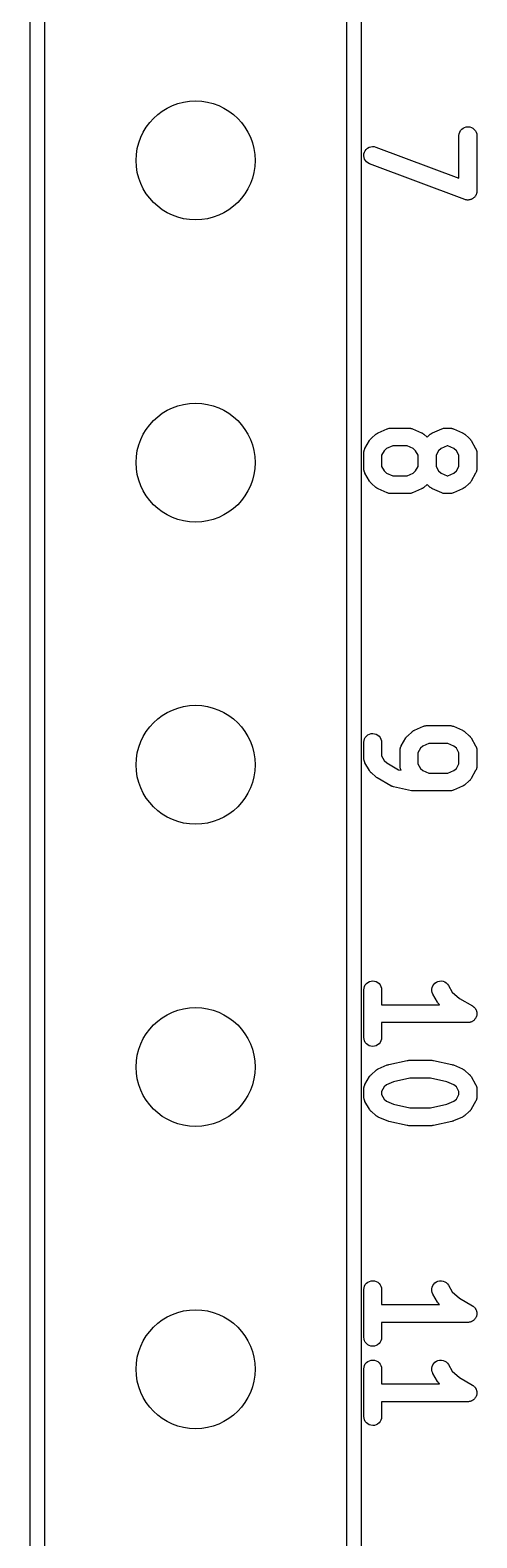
# Model space of a CAD drawing. Extents: x 137.1 to 164.6, y -146.9 to -60.6.
# Drawn here: x 137.06 to 140.81, y -100.57 to -87.9 of the extents above; entities that cross this region are included whole.
import ezdxf

# ---------------------------------------------------------------- set-up
doc = ezdxf.new("R2010")
doc.units = 0
doc.layers.add('BLACK', color=7, linetype='CONTINUOUS')

msp = doc.modelspace()

# ---------------------------------------------------------------- linework, layer by layer
at = {"layer": 'BLACK', "linetype": 'CONTINUOUS'}
for p, q in [((137.06, -113.182), (137.06, -69.9479)), ((139.84, -69.9479), (139.84, -113.182)), ((137.18, -70.005), (137.18, -113.125)), ((139.72, -113.125), (139.72, -70.005)), ((140.663, -88.7856), (140.665, -88.7711)), ((140.663, -88.7867), (140.663, -88.7856)), ((140.663, -89.1451), (140.663, -88.7867)), ((140.665, -88.7711), (140.669, -88.7571)), ((140.669, -88.7571), (140.676, -88.7443)), ((140.676, -88.7443), (140.686, -88.7331)), ((140.686, -88.7331), (140.697, -88.7239)), ((140.697, -88.7239), (140.71, -88.7171)), ((140.71, -88.7171), (140.724, -88.713)), ((140.724, -88.713), (140.739, -88.7117)), ((140.739, -88.7117), (140.753, -88.7132)), ((140.753, -88.7132), (140.767, -88.7175)), ((140.767, -88.7175), (140.78, -88.7245)), ((140.78, -88.7245), (140.791, -88.7338)), ((140.791, -88.7338), (140.801, -88.7452)), ((140.801, -88.7452), (140.807, -88.7581)), ((140.807, -88.7581), (140.812, -88.7721)), ((140.812, -88.7721), (140.813, -88.7867)), ((140.813, -88.7867), (140.813, -89.2533)), ((139.863, -88.9552), (139.864, -88.9406)), ((139.865, -88.9697), (139.863, -88.9552)), ((139.864, -88.9406), (139.868, -88.9265)), ((139.868, -88.9265), (139.875, -88.9134)), ((139.875, -88.9134), (139.884, -88.9018)), ((139.884, -88.9018), (139.895, -88.8922)), ((139.895, -88.8922), (139.907, -88.8849)), ((139.907, -88.8849), (139.921, -88.8803)), ((139.921, -88.8803), (139.936, -88.8784)), ((139.936, -88.8784), (139.95, -88.8793)), ((139.95, -88.8793), (139.964, -88.8831)), ((139.964, -88.8831), (140.663, -89.1451)), ((139.869, -88.9837), (139.865, -88.9697)), ((139.877, -88.9964), (139.869, -88.9837)), ((139.886, -89.0075), (139.877, -88.9964)), ((139.898, -89.0165), (139.886, -89.0075)), ((139.911, -89.0232), (139.898, -89.0165)), ((139.912, -89.0236), (139.911, -89.0232)), ((140.712, -89.3236), (139.912, -89.0236)), ((140.717, -89.3251), (140.712, -89.3236)), ((140.723, -89.3268), (140.717, -89.3251)), ((140.724, -89.327), (140.723, -89.3268)), ((140.726, -89.3273), (140.724, -89.327)), ((140.732, -89.3277), (140.726, -89.3273)), ((140.738, -89.3283), (140.732, -89.3277)), ((140.739, -89.3282), (140.738, -89.3283)), ((140.741, -89.3283), (140.739, -89.3282)), ((140.746, -89.3275), (140.741, -89.3283)), ((140.752, -89.327), (140.746, -89.3275)), ((140.754, -89.3266), (140.752, -89.327)), ((140.755, -89.3264), (140.754, -89.3266)), ((140.761, -89.3245), (140.755, -89.3264)), ((140.766, -89.3229), (140.761, -89.3245)), ((140.767, -89.3222), (140.766, -89.3229)), ((140.769, -89.3217), (140.767, -89.3222)), ((140.774, -89.3188), (140.769, -89.3217)), ((140.779, -89.3161), (140.774, -89.3188)), ((140.78, -89.3152), (140.779, -89.3161)), ((140.782, -89.3144), (140.78, -89.3152)), ((140.786, -89.3106), (140.782, -89.3144)), ((140.791, -89.3069), (140.786, -89.3106)), ((140.792, -89.3058), (140.791, -89.3069)), ((140.793, -89.3048), (140.792, -89.3058)), ((140.796, -89.3002), (140.793, -89.3048)), ((140.8, -89.2957), (140.796, -89.3002)), ((140.801, -89.2944), (140.8, -89.2957)), ((140.802, -89.2933), (140.801, -89.2944)), ((140.804, -89.288), (140.802, -89.2933)), ((140.807, -89.2829), (140.804, -89.288)), ((140.808, -89.2802), (140.807, -89.2815)), ((140.807, -89.2815), (140.807, -89.2829)), ((140.81, -89.2745), (140.808, -89.2802)), ((140.811, -89.2689), (140.81, -89.2745)), ((140.812, -89.2675), (140.811, -89.2689)), ((140.813, -89.2544), (140.812, -89.2602)), ((140.812, -89.2602), (140.812, -89.266)), ((140.812, -89.266), (140.812, -89.2675)), ((140.813, -89.2533), (140.813, -89.2544)), ((139.873, -91.4161), (139.911, -91.3495)), ((139.911, -91.3495), (139.912, -91.3485)), ((139.912, -91.3485), (139.914, -91.3448)), ((139.914, -91.3448), (139.917, -91.3409)), ((139.917, -91.3409), (139.919, -91.3389)), ((139.919, -91.3389), (139.92, -91.3367)), ((139.92, -91.3367), (139.924, -91.3336)), ((139.924, -91.3336), (139.927, -91.3302)), ((139.927, -91.3302), (139.965, -91.2969)), ((139.965, -91.2969), (139.966, -91.2962)), ((139.966, -91.2962), (139.969, -91.2941)), ((139.969, -91.2941), (139.971, -91.2918)), ((139.971, -91.2918), (139.975, -91.29)), ((139.975, -91.29), (139.978, -91.2879)), ((139.978, -91.2879), (139.981, -91.2864)), ((139.981, -91.2864), (139.984, -91.2846)), ((139.984, -91.2846), (140.06, -91.2513)), ((140.06, -91.2513), (140.061, -91.2509)), ((140.061, -91.2509), (140.062, -91.2508)), ((140.062, -91.2507), (140.069, -91.2486)), ((140.062, -91.2508), (140.062, -91.2507)), ((140.069, -91.2486), (140.075, -91.2465)), ((140.075, -91.2465), (140.076, -91.2465)), ((140.076, -91.2464), (140.083, -91.2457)), ((140.076, -91.2465), (140.076, -91.2464)), ((140.083, -91.2457), (140.09, -91.245)), ((140.09, -91.245), (140.09, -91.245)), ((140.09, -91.245), (140.09, -91.245)), ((140.09, -91.245), (140.243, -91.245)), ((140.243, -91.245), (140.244, -91.245)), ((140.244, -91.245), (140.244, -91.245)), ((140.244, -91.245), (140.244, -91.245)), ((140.244, -91.245), (140.252, -91.2459)), ((140.252, -91.2459), (140.258, -91.2466)), ((140.258, -91.2466), (140.259, -91.2467)), ((140.259, -91.2467), (140.259, -91.2468)), ((140.259, -91.2468), (140.266, -91.249)), ((140.266, -91.249), (140.272, -91.2511)), ((140.272, -91.2511), (140.273, -91.2512)), ((140.273, -91.2512), (140.273, -91.2513)), ((140.273, -91.2513), (140.349, -91.2846)), ((140.349, -91.2846), (140.35, -91.285)), ((140.35, -91.285), (140.353, -91.2869)), ((140.353, -91.2869), (140.357, -91.2884)), ((140.357, -91.2884), (140.36, -91.2905)), ((140.36, -91.2905), (140.363, -91.2924)), ((140.363, -91.2924), (140.365, -91.2948)), ((140.365, -91.2948), (140.368, -91.2969)), ((140.368, -91.2969), (140.395, -91.3203)), ((140.395, -91.3203), (140.422, -91.2969)), ((140.422, -91.2969), (140.423, -91.2962)), ((140.423, -91.2962), (140.426, -91.2941)), ((140.426, -91.2941), (140.429, -91.2918)), ((140.429, -91.2918), (140.432, -91.29)), ((140.432, -91.29), (140.435, -91.2879)), ((140.435, -91.2879), (140.438, -91.2864)), ((140.438, -91.2864), (140.441, -91.2846)), ((140.441, -91.2846), (140.518, -91.2513)), ((140.518, -91.2513), (140.519, -91.2509)), ((140.519, -91.2507), (140.526, -91.2486)), ((140.519, -91.2508), (140.519, -91.2507)), ((140.519, -91.2509), (140.519, -91.2508)), ((140.526, -91.2486), (140.532, -91.2465)), ((140.532, -91.2465), (140.533, -91.2465)), ((140.533, -91.2464), (140.54, -91.2457)), ((140.533, -91.2465), (140.533, -91.2464)), ((140.54, -91.2457), (140.547, -91.245)), ((140.547, -91.245), (140.547, -91.245)), ((140.547, -91.245), (140.548, -91.245)), ((140.548, -91.245), (140.586, -91.245)), ((140.586, -91.245), (140.587, -91.245)), ((140.587, -91.245), (140.587, -91.245)), ((140.587, -91.245), (140.587, -91.245)), ((140.587, -91.245), (140.594, -91.2459)), ((140.594, -91.2459), (140.601, -91.2466)), ((140.601, -91.2466), (140.602, -91.2467)), ((140.602, -91.2467), (140.602, -91.2468)), ((140.602, -91.2468), (140.609, -91.249)), ((140.609, -91.249), (140.615, -91.2511)), ((140.615, -91.2511), (140.616, -91.2512)), ((140.616, -91.2512), (140.616, -91.2513)), ((140.616, -91.2513), (140.692, -91.2846)), ((140.692, -91.2846), (140.693, -91.285)), ((140.693, -91.285), (140.696, -91.2869)), ((140.696, -91.2869), (140.699, -91.2884)), ((140.699, -91.2884), (140.702, -91.2905)), ((140.702, -91.2905), (140.706, -91.2924)), ((140.706, -91.2924), (140.708, -91.2948)), ((140.708, -91.2948), (140.711, -91.2969)), ((140.711, -91.2969), (140.749, -91.3302)), ((140.749, -91.3302), (140.75, -91.3309)), ((140.75, -91.3309), (140.753, -91.3343)), ((140.753, -91.3343), (140.757, -91.3375)), ((140.757, -91.3375), (140.758, -91.3397)), ((140.758, -91.3397), (140.76, -91.3417)), ((140.76, -91.3417), (140.762, -91.3457)), ((140.762, -91.3457), (140.765, -91.3495)), ((140.765, -91.3495), (140.803, -91.4161)), ((139.863, -91.4523), (139.864, -91.448)), ((139.863, -91.4533), (139.863, -91.4523)), ((139.863, -91.5867), (139.863, -91.4533)), ((139.864, -91.4408), (139.865, -91.4377)), ((139.864, -91.4437), (139.864, -91.4408)), ((139.864, -91.448), (139.864, -91.4437)), ((139.865, -91.4377), (139.866, -91.4337)), ((139.866, -91.4337), (139.867, -91.4295)), ((139.867, -91.4295), (139.868, -91.4267)), ((139.868, -91.4267), (139.869, -91.4238)), ((139.869, -91.4238), (139.871, -91.42)), ((139.871, -91.42), (139.873, -91.4161)), ((140.035, -91.4348), (140.013, -91.4732)), ((140.013, -91.4732), (140.013, -91.5667)), ((140.055, -91.4174), (140.035, -91.4348)), ((140.106, -91.395), (140.055, -91.4174)), ((140.227, -91.395), (140.106, -91.395)), ((140.278, -91.4174), (140.227, -91.395)), ((140.298, -91.4348), (140.278, -91.4174)), ((140.32, -91.4733), (140.298, -91.4348)), ((140.32, -91.5667), (140.32, -91.4733)), ((140.492, -91.4348), (140.47, -91.4732)), ((140.47, -91.4732), (140.47, -91.5667)), ((140.512, -91.4174), (140.492, -91.4348)), ((140.563, -91.395), (140.512, -91.4174)), ((140.57, -91.395), (140.563, -91.395)), ((140.621, -91.4174), (140.57, -91.395)), ((140.641, -91.4348), (140.621, -91.4174)), ((140.663, -91.4732), (140.641, -91.4348)), ((140.663, -91.5667), (140.663, -91.4732)), ((140.803, -91.4161), (140.804, -91.417)), ((140.804, -91.417), (140.805, -91.421)), ((140.805, -91.421), (140.807, -91.4248)), ((140.807, -91.4248), (140.808, -91.4277)), ((140.808, -91.4277), (140.81, -91.4305)), ((140.81, -91.4305), (140.81, -91.4347)), ((140.81, -91.4347), (140.812, -91.4388)), ((140.812, -91.4388), (140.812, -91.4418)), ((140.812, -91.4418), (140.813, -91.4448)), ((140.813, -91.4448), (140.813, -91.4491)), ((140.813, -91.4491), (140.813, -91.4533)), ((140.813, -91.4533), (140.813, -91.5867)), ((139.864, -91.5909), (139.863, -91.5867)), ((139.864, -91.5952), (139.864, -91.5909)), ((139.864, -91.5982), (139.864, -91.5952)), ((139.865, -91.6012), (139.864, -91.5982)), ((139.866, -91.6053), (139.865, -91.6012)), ((139.867, -91.6095), (139.866, -91.6053)), ((139.868, -91.6123), (139.867, -91.6095)), ((139.869, -91.6152), (139.868, -91.6123)), ((139.871, -91.619), (139.869, -91.6152)), ((139.872, -91.623), (139.871, -91.619)), ((140.013, -91.5667), (140.035, -91.6052)), ((140.035, -91.6052), (140.055, -91.6226)), ((140.278, -91.6226), (140.298, -91.6052)), ((140.298, -91.6052), (140.32, -91.5667)), ((140.47, -91.5667), (140.492, -91.6052)), ((140.492, -91.6052), (140.512, -91.6226)), ((140.621, -91.6226), (140.641, -91.6052)), ((140.641, -91.6052), (140.663, -91.5667)), ((140.805, -91.62), (140.803, -91.6239)), ((140.807, -91.6162), (140.805, -91.62)), ((140.808, -91.6133), (140.807, -91.6162)), ((140.809, -91.6105), (140.808, -91.6133)), ((140.81, -91.6063), (140.809, -91.6105)), ((140.811, -91.6023), (140.81, -91.6063)), ((140.812, -91.5992), (140.811, -91.6023)), ((140.813, -91.592), (140.812, -91.5963)), ((140.812, -91.5963), (140.812, -91.5992)), ((140.813, -91.5867), (140.813, -91.5877)), ((140.813, -91.5877), (140.813, -91.592)), ((139.873, -91.6239), (139.872, -91.623)), ((139.911, -91.6905), (139.873, -91.6239)), ((139.914, -91.6943), (139.911, -91.6905)), ((139.916, -91.6983), (139.914, -91.6943)), ((139.918, -91.7003), (139.916, -91.6983)), ((139.92, -91.7025), (139.918, -91.7003)), ((139.923, -91.7057), (139.92, -91.7025)), ((139.926, -91.7091), (139.923, -91.7057)), ((139.927, -91.7098), (139.926, -91.7091)), ((139.965, -91.7431), (139.927, -91.7098)), ((139.968, -91.7452), (139.965, -91.7431)), ((139.971, -91.7476), (139.968, -91.7452)), ((139.974, -91.7495), (139.971, -91.7476)), ((140.055, -91.6226), (140.106, -91.645)), ((140.106, -91.645), (140.227, -91.645)), ((140.227, -91.645), (140.278, -91.6226)), ((140.362, -91.7482), (140.359, -91.75)), ((140.365, -91.7459), (140.362, -91.7482)), ((140.368, -91.7438), (140.365, -91.7459)), ((140.395, -91.7197), (140.368, -91.7431)), ((140.368, -91.7431), (140.368, -91.7438)), ((140.422, -91.7431), (140.395, -91.7197)), ((140.425, -91.7452), (140.422, -91.7431)), ((140.428, -91.7476), (140.425, -91.7452)), ((140.431, -91.7495), (140.428, -91.7476)), ((140.512, -91.6226), (140.563, -91.645)), ((140.563, -91.645), (140.57, -91.645)), ((140.57, -91.645), (140.621, -91.6226)), ((140.705, -91.7482), (140.702, -91.75)), ((140.708, -91.7459), (140.705, -91.7482)), ((140.71, -91.7438), (140.708, -91.7459)), ((140.711, -91.7431), (140.71, -91.7438)), ((140.749, -91.7098), (140.711, -91.7431)), ((140.753, -91.7064), (140.749, -91.7098)), ((140.756, -91.7033), (140.753, -91.7064)), ((140.758, -91.7011), (140.756, -91.7033)), ((140.759, -91.6991), (140.758, -91.7011)), ((140.762, -91.6952), (140.759, -91.6991)), ((140.765, -91.6914), (140.762, -91.6952)), ((140.803, -91.6239), (140.765, -91.6905)), ((140.765, -91.6905), (140.765, -91.6914)), ((139.977, -91.7516), (139.974, -91.7495)), ((139.98, -91.7531), (139.977, -91.7516)), ((139.983, -91.755), (139.98, -91.7531)), ((139.984, -91.7554), (139.983, -91.755)), ((140.06, -91.7887), (139.984, -91.7554)), ((140.061, -91.7888), (140.06, -91.7887)), ((140.061, -91.7889), (140.061, -91.7888)), ((140.068, -91.791), (140.061, -91.7889)), ((140.074, -91.7932), (140.068, -91.791)), ((140.075, -91.7933), (140.074, -91.7932)), ((140.075, -91.7934), (140.075, -91.7933)), ((140.082, -91.7941), (140.075, -91.7934)), ((140.089, -91.795), (140.082, -91.7941)), ((140.09, -91.795), (140.089, -91.795)), ((140.089, -91.795), (140.089, -91.795)), ((140.089, -91.795), (140.089, -91.795)), ((140.243, -91.795), (140.09, -91.795)), ((140.25, -91.7943), (140.243, -91.795)), ((140.243, -91.795), (140.243, -91.795)), ((140.243, -91.795), (140.243, -91.795)), ((140.257, -91.7936), (140.25, -91.7943)), ((140.258, -91.7935), (140.257, -91.7936)), ((140.265, -91.7914), (140.258, -91.7935)), ((140.258, -91.7935), (140.258, -91.7935)), ((140.271, -91.7893), (140.265, -91.7914)), ((140.272, -91.7892), (140.271, -91.7893)), ((140.273, -91.7887), (140.272, -91.7891)), ((140.272, -91.7891), (140.272, -91.7892)), ((140.349, -91.7554), (140.273, -91.7887)), ((140.352, -91.7536), (140.349, -91.7554)), ((140.356, -91.7521), (140.352, -91.7536)), ((140.359, -91.75), (140.356, -91.7521)), ((140.434, -91.7516), (140.431, -91.7495)), ((140.437, -91.7531), (140.434, -91.7516)), ((140.44, -91.755), (140.437, -91.7531)), ((140.441, -91.7554), (140.44, -91.755)), ((140.518, -91.7887), (140.441, -91.7554)), ((140.518, -91.7888), (140.518, -91.7887)), ((140.518, -91.7889), (140.518, -91.7888)), ((140.525, -91.791), (140.518, -91.7889)), ((140.531, -91.7932), (140.525, -91.791)), ((140.532, -91.7933), (140.531, -91.7932)), ((140.532, -91.7934), (140.532, -91.7933)), ((140.539, -91.7941), (140.532, -91.7934)), ((140.546, -91.795), (140.539, -91.7941)), ((140.547, -91.795), (140.546, -91.795)), ((140.546, -91.795), (140.546, -91.795)), ((140.548, -91.795), (140.547, -91.795)), ((140.586, -91.795), (140.548, -91.795)), ((140.593, -91.7943), (140.586, -91.795)), ((140.586, -91.795), (140.586, -91.795)), ((140.586, -91.795), (140.586, -91.795)), ((140.6, -91.7936), (140.593, -91.7943)), ((140.601, -91.7935), (140.6, -91.7936)), ((140.608, -91.7914), (140.601, -91.7935)), ((140.601, -91.7935), (140.601, -91.7935)), ((140.614, -91.7893), (140.608, -91.7914)), ((140.615, -91.7892), (140.614, -91.7893)), ((140.616, -91.7887), (140.615, -91.7891)), ((140.615, -91.7891), (140.615, -91.7892)), ((140.692, -91.7554), (140.616, -91.7887)), ((140.695, -91.7536), (140.692, -91.7554)), ((140.698, -91.7521), (140.695, -91.7536)), ((140.702, -91.75), (140.698, -91.7521)), ((140.289, -93.7846), (140.365, -93.7513)), ((140.365, -93.7513), (140.366, -93.7509)), ((140.366, -93.7508), (140.367, -93.7507)), ((140.366, -93.7509), (140.366, -93.7508)), ((140.367, -93.7507), (140.373, -93.7486)), ((140.373, -93.7486), (140.38, -93.7465)), ((140.38, -93.7465), (140.381, -93.7464)), ((140.38, -93.7465), (140.38, -93.7465)), ((140.381, -93.7464), (140.388, -93.7457)), ((140.388, -93.7457), (140.395, -93.745)), ((140.395, -93.745), (140.395, -93.745)), ((140.395, -93.745), (140.395, -93.745)), ((140.395, -93.745), (140.586, -93.745)), ((140.586, -93.745), (140.587, -93.745)), ((140.587, -93.745), (140.587, -93.745)), ((140.587, -93.745), (140.587, -93.745)), ((140.587, -93.745), (140.594, -93.7459)), ((140.594, -93.7459), (140.601, -93.7466)), ((140.601, -93.7466), (140.602, -93.7467)), ((140.602, -93.7467), (140.602, -93.7468)), ((140.602, -93.7468), (140.609, -93.749)), ((140.609, -93.749), (140.615, -93.7511)), ((140.615, -93.7511), (140.616, -93.7512)), ((140.616, -93.7512), (140.616, -93.7513)), ((140.616, -93.7513), (140.692, -93.7846)), ((139.863, -93.8856), (139.865, -93.8711)), ((139.863, -93.8867), (139.863, -93.8856)), ((139.863, -94.02), (139.863, -93.8867)), ((139.865, -93.8711), (139.869, -93.8571)), ((139.869, -93.8571), (139.876, -93.8443)), ((139.876, -93.8443), (139.886, -93.8331)), ((139.886, -93.8331), (139.897, -93.8239)), ((139.897, -93.8239), (139.91, -93.8171)), ((139.91, -93.8171), (139.924, -93.813)), ((139.924, -93.813), (139.939, -93.8117)), ((139.939, -93.8117), (139.953, -93.8132)), ((139.953, -93.8132), (139.967, -93.8175)), ((139.967, -93.8175), (139.98, -93.8245)), ((139.98, -93.8245), (139.991, -93.8338)), ((139.991, -93.8338), (140.001, -93.8452)), ((140.001, -93.8452), (140.007, -93.8581)), ((140.007, -93.8581), (140.012, -93.8721)), ((140.012, -93.8721), (140.013, -93.8867)), ((140.013, -93.8867), (140.013, -94.0001)), ((140.178, -93.9161), (140.216, -93.8495)), ((140.216, -93.8485), (140.219, -93.8448)), ((140.216, -93.8495), (140.216, -93.8485)), ((140.219, -93.8448), (140.222, -93.8409)), ((140.222, -93.8409), (140.223, -93.8389)), ((140.223, -93.8389), (140.225, -93.8367)), ((140.225, -93.8367), (140.228, -93.8336)), ((140.228, -93.8336), (140.232, -93.8302)), ((140.232, -93.8302), (140.27, -93.7969)), ((140.27, -93.7962), (140.273, -93.7941)), ((140.27, -93.7969), (140.27, -93.7962)), ((140.273, -93.7941), (140.276, -93.7918)), ((140.276, -93.7918), (140.279, -93.79)), ((140.279, -93.79), (140.282, -93.7879)), ((140.282, -93.7879), (140.286, -93.7864)), ((140.286, -93.7864), (140.289, -93.7846)), ((140.411, -93.895), (140.36, -93.9174)), ((140.57, -93.895), (140.411, -93.895)), ((140.621, -93.9174), (140.57, -93.895)), ((140.692, -93.7846), (140.693, -93.785)), ((140.693, -93.785), (140.696, -93.7869)), ((140.696, -93.7869), (140.699, -93.7884)), ((140.699, -93.7884), (140.702, -93.7905)), ((140.702, -93.7905), (140.706, -93.7924)), ((140.706, -93.7924), (140.708, -93.7948)), ((140.708, -93.7948), (140.711, -93.7969)), ((140.711, -93.7969), (140.749, -93.8302)), ((140.749, -93.8302), (140.75, -93.8309)), ((140.75, -93.8309), (140.753, -93.8343)), ((140.753, -93.8343), (140.757, -93.8375)), ((140.757, -93.8375), (140.758, -93.8397)), ((140.758, -93.8397), (140.76, -93.8417)), ((140.76, -93.8417), (140.762, -93.8457)), ((140.762, -93.8457), (140.765, -93.8495)), ((140.765, -93.8495), (140.803, -93.9161)), ((139.864, -94.0243), (139.863, -94.02)), ((139.864, -94.0285), (139.864, -94.0243)), ((139.864, -94.0315), (139.864, -94.0285)), ((140.013, -94.0001), (140.035, -94.0385)), ((140.168, -93.9437), (140.169, -93.9408)), ((140.168, -93.948), (140.168, -93.9437)), ((140.168, -93.9523), (140.168, -93.948)), ((140.168, -93.9533), (140.168, -93.9523)), ((140.168, -94.0867), (140.168, -93.9533)), ((140.169, -93.9377), (140.171, -93.9337)), ((140.169, -93.9408), (140.169, -93.9377)), ((140.171, -93.9337), (140.172, -93.9295)), ((140.172, -93.9295), (140.173, -93.9267)), ((140.173, -93.9267), (140.174, -93.9238)), ((140.174, -93.9238), (140.176, -93.92)), ((140.176, -93.92), (140.178, -93.9161)), ((140.34, -93.9348), (140.318, -93.9732)), ((140.318, -93.9732), (140.318, -94.0667)), ((140.36, -93.9174), (140.34, -93.9348)), ((140.641, -93.9348), (140.621, -93.9174)), ((140.663, -93.9732), (140.641, -93.9348)), ((140.663, -94.0667), (140.663, -93.9732)), ((140.803, -93.9161), (140.804, -93.917)), ((140.804, -93.917), (140.805, -93.921)), ((140.805, -93.921), (140.807, -93.9248)), ((140.807, -93.9248), (140.808, -93.9277)), ((140.808, -93.9277), (140.81, -93.9305)), ((140.81, -93.9305), (140.81, -93.9347)), ((140.81, -93.9347), (140.812, -93.9388)), ((140.812, -93.9388), (140.812, -93.9418)), ((140.812, -93.9418), (140.813, -93.9448)), ((140.813, -93.9448), (140.813, -93.9491)), ((140.813, -93.9491), (140.813, -93.9533)), ((140.813, -93.9533), (140.813, -94.0867)), ((139.865, -94.0346), (139.864, -94.0315)), ((139.866, -94.0387), (139.865, -94.0346)), ((139.867, -94.0429), (139.866, -94.0387)), ((139.868, -94.0457), (139.867, -94.0429)), ((139.869, -94.0486), (139.868, -94.0457)), ((139.871, -94.0524), (139.869, -94.0486)), ((139.872, -94.0563), (139.871, -94.0524)), ((139.873, -94.0572), (139.872, -94.0563)), ((139.911, -94.1239), (139.873, -94.0572)), ((139.914, -94.1277), (139.911, -94.1239)), ((139.916, -94.1316), (139.914, -94.1277)), ((139.918, -94.1336), (139.916, -94.1316)), ((139.92, -94.1358), (139.918, -94.1336)), ((139.923, -94.139), (139.92, -94.1358)), ((139.926, -94.1424), (139.923, -94.139)), ((139.927, -94.1431), (139.926, -94.1424)), ((139.965, -94.1764), (139.927, -94.1431)), ((140.035, -94.0385), (140.058, -94.0588)), ((140.058, -94.0588), (140.156, -94.1159)), ((140.156, -94.1159), (140.176, -94.1203)), ((140.168, -94.0909), (140.168, -94.0867)), ((140.168, -94.0952), (140.168, -94.0909)), ((140.169, -94.0982), (140.168, -94.0952)), ((140.169, -94.1012), (140.169, -94.0982)), ((140.171, -94.1053), (140.169, -94.1012)), ((140.171, -94.1095), (140.171, -94.1053)), ((140.173, -94.1123), (140.171, -94.1095)), ((140.174, -94.1152), (140.173, -94.1123)), ((140.176, -94.119), (140.174, -94.1152)), ((140.176, -94.1203), (140.176, -94.119)), ((140.318, -94.0667), (140.34, -94.1052)), ((140.34, -94.1052), (140.36, -94.1226)), ((140.36, -94.1226), (140.411, -94.145)), ((140.411, -94.145), (140.57, -94.145)), ((140.57, -94.145), (140.621, -94.1226)), ((140.621, -94.1226), (140.641, -94.1052)), ((140.641, -94.1052), (140.663, -94.0667)), ((140.803, -94.1239), (140.765, -94.1905)), ((140.805, -94.12), (140.803, -94.1239)), ((140.807, -94.1162), (140.805, -94.12)), ((140.808, -94.1133), (140.807, -94.1162)), ((140.809, -94.1105), (140.808, -94.1133)), ((140.81, -94.1063), (140.809, -94.1105)), ((140.811, -94.1023), (140.81, -94.1063)), ((140.812, -94.0992), (140.811, -94.1023)), ((140.813, -94.092), (140.812, -94.0963)), ((140.812, -94.0963), (140.812, -94.0992)), ((140.813, -94.0867), (140.813, -94.0877)), ((140.813, -94.0877), (140.813, -94.092)), ((139.97, -94.1803), (139.965, -94.1764)), ((139.976, -94.1842), (139.97, -94.1803)), ((139.976, -94.1848), (139.976, -94.1842)), ((140.091, -94.2514), (139.976, -94.1848)), ((140.094, -94.2531), (140.091, -94.2514)), ((140.098, -94.255), (140.094, -94.2531)), ((140.101, -94.2561), (140.098, -94.255)), ((140.104, -94.2576), (140.101, -94.2561)), ((140.108, -94.2585), (140.104, -94.2576)), ((140.112, -94.2597), (140.108, -94.2585)), ((140.113, -94.2599), (140.112, -94.2597)), ((140.265, -94.2933), (140.113, -94.2599)), ((140.692, -94.2554), (140.616, -94.2887)), ((140.695, -94.2536), (140.692, -94.2554)), ((140.698, -94.2521), (140.695, -94.2536)), ((140.702, -94.25), (140.698, -94.2521)), ((140.705, -94.2482), (140.702, -94.25)), ((140.708, -94.2459), (140.705, -94.2482)), ((140.71, -94.2438), (140.708, -94.2459)), ((140.711, -94.2431), (140.71, -94.2438)), ((140.749, -94.2098), (140.711, -94.2431)), ((140.753, -94.2064), (140.749, -94.2098)), ((140.756, -94.2033), (140.753, -94.2064)), ((140.758, -94.2011), (140.756, -94.2033)), ((140.759, -94.1991), (140.758, -94.2011)), ((140.762, -94.1952), (140.759, -94.1991)), ((140.765, -94.1914), (140.762, -94.1952)), ((140.765, -94.1905), (140.765, -94.1914)), ((140.265, -94.2934), (140.265, -94.2933)), ((140.265, -94.2933), (140.265, -94.2933)), ((140.272, -94.2942), (140.265, -94.2934)), ((140.279, -94.295), (140.272, -94.2942)), ((140.28, -94.295), (140.279, -94.295)), ((140.281, -94.295), (140.28, -94.295)), ((140.28, -94.295), (140.28, -94.295)), ((140.586, -94.295), (140.281, -94.295)), ((140.593, -94.2943), (140.586, -94.295)), ((140.586, -94.295), (140.586, -94.295)), ((140.586, -94.295), (140.586, -94.295)), ((140.6, -94.2936), (140.593, -94.2943)), ((140.601, -94.2935), (140.6, -94.2936)), ((140.608, -94.2914), (140.601, -94.2935)), ((140.601, -94.2935), (140.601, -94.2935)), ((140.614, -94.2893), (140.608, -94.2914)), ((140.615, -94.2892), (140.614, -94.2893)), ((140.616, -94.2887), (140.615, -94.2891)), ((140.615, -94.2891), (140.615, -94.2892)), ((139.869, -95.9371), (139.876, -95.9243)), ((139.876, -95.9243), (139.886, -95.9131)), ((139.886, -95.9131), (139.897, -95.9039)), ((139.897, -95.9039), (139.91, -95.8971)), ((139.91, -95.8971), (139.924, -95.893)), ((139.924, -95.893), (139.939, -95.8917)), ((139.939, -95.8917), (139.953, -95.8932)), ((139.953, -95.8932), (139.967, -95.8975)), ((139.967, -95.8975), (139.98, -95.9045)), ((139.98, -95.9045), (139.991, -95.9138)), ((139.991, -95.9138), (140.001, -95.9252)), ((140.001, -95.9252), (140.007, -95.9381)), ((140.443, -95.9326), (140.451, -95.9202)), ((140.451, -95.9202), (140.461, -95.9097)), ((140.461, -95.9097), (140.473, -95.9013)), ((140.473, -95.9013), (140.486, -95.8954)), ((140.486, -95.8954), (140.5, -95.8922)), ((140.5, -95.8922), (140.515, -95.8919)), ((140.515, -95.8919), (140.53, -95.8944)), ((140.53, -95.8944), (140.543, -95.8996)), ((140.543, -95.8996), (140.556, -95.9074)), ((140.556, -95.9074), (140.566, -95.9175)), ((140.566, -95.9175), (140.575, -95.9295)), ((140.575, -95.9295), (140.606, -95.9852)), ((139.863, -95.9656), (139.865, -95.9511)), ((139.863, -95.9667), (139.863, -95.9656)), ((139.863, -96.3667), (139.863, -95.9667)), ((139.865, -95.9511), (139.869, -95.9371)), ((140.007, -95.9381), (140.012, -95.9521)), ((140.012, -95.9521), (140.013, -95.9667)), ((140.013, -95.9667), (140.013, -96.0917)), ((140.435, -95.9606), (140.437, -95.9462)), ((140.435, -95.9752), (140.435, -95.9606)), ((140.438, -95.9895), (140.435, -95.9752)), ((140.437, -95.9462), (140.443, -95.9326)), ((140.444, -96.003), (140.438, -95.9895)), ((140.444, -96.0039), (140.444, -96.003)), ((140.483, -96.0705), (140.444, -96.0039)), ((140.606, -95.9852), (140.668, -96.0388)), ((140.668, -96.0388), (140.776, -96.1019)), ((140.013, -96.0917), (140.5, -96.0917)), ((140.485, -96.0743), (140.483, -96.0705)), ((140.488, -96.0783), (140.485, -96.0743)), ((140.489, -96.0803), (140.488, -96.0783)), ((140.491, -96.0825), (140.489, -96.0803)), ((140.494, -96.0857), (140.491, -96.0825)), ((140.497, -96.0891), (140.494, -96.0857)), ((140.498, -96.0898), (140.497, -96.0891)), ((140.5, -96.0917), (140.498, -96.0898)), ((140.776, -96.1019), (140.777, -96.1024)), ((140.777, -96.1024), (140.779, -96.1037)), ((140.779, -96.1037), (140.78, -96.1048)), ((140.78, -96.1048), (140.784, -96.1081)), ((140.784, -96.1081), (140.789, -96.1112)), ((140.789, -96.1112), (140.79, -96.1128)), ((140.79, -96.1128), (140.792, -96.1142)), ((140.792, -96.1142), (140.795, -96.1182)), ((140.795, -96.1182), (140.798, -96.122)), ((140.798, -96.122), (140.799, -96.1239)), ((140.799, -96.1239), (140.801, -96.1256)), ((140.801, -96.1256), (140.803, -96.1301)), ((140.803, -96.1301), (140.806, -96.1346)), ((140.806, -96.1346), (140.807, -96.1366)), ((140.807, -96.1366), (140.808, -96.1386)), ((140.808, -96.1386), (140.809, -96.1435)), ((140.809, -96.1435), (140.811, -96.1483)), ((140.812, -96.1817), (140.81, -96.1867)), ((140.811, -96.1483), (140.811, -96.1505)), ((140.811, -96.1505), (140.812, -96.1526)), ((140.812, -96.1526), (140.812, -96.1577)), ((140.812, -96.1577), (140.813, -96.1628)), ((140.813, -96.1723), (140.812, -96.1774)), ((140.812, -96.1774), (140.812, -96.1796)), ((140.812, -96.1796), (140.812, -96.1817)), ((140.813, -96.1628), (140.813, -96.165)), ((140.813, -96.165), (140.813, -96.1672)), ((140.813, -96.1672), (140.813, -96.1723)), ((140.738, -96.2417), (140.013, -96.2417)), ((140.013, -96.2417), (140.013, -96.3667)), ((140.74, -96.2415), (140.738, -96.2417)), ((140.742, -96.2415), (140.74, -96.2415)), ((140.748, -96.2407), (140.742, -96.2415)), ((140.753, -96.2402), (140.748, -96.2407)), ((140.755, -96.2396), (140.753, -96.2402)), ((140.757, -96.2393), (140.755, -96.2396)), ((140.762, -96.2375), (140.757, -96.2393)), ((140.767, -96.236), (140.762, -96.2375)), ((140.769, -96.235), (140.767, -96.236)), ((140.771, -96.2342), (140.769, -96.235)), ((140.775, -96.2315), (140.771, -96.2342)), ((140.78, -96.2291), (140.775, -96.2315)), ((140.781, -96.2278), (140.78, -96.2291)), ((140.783, -96.2266), (140.781, -96.2278)), ((140.787, -96.2231), (140.783, -96.2266)), ((140.791, -96.2199), (140.787, -96.2231)), ((140.792, -96.2182), (140.791, -96.2199)), ((140.794, -96.2167), (140.792, -96.2182)), ((140.797, -96.2126), (140.794, -96.2167)), ((140.8, -96.2086), (140.797, -96.2126)), ((140.801, -96.2067), (140.8, -96.2086)), ((140.803, -96.2049), (140.801, -96.2067)), ((140.805, -96.2003), (140.803, -96.2049)), ((140.807, -96.1957), (140.805, -96.2003)), ((140.808, -96.1936), (140.807, -96.1957)), ((140.809, -96.1916), (140.808, -96.1936)), ((140.81, -96.1867), (140.809, -96.1916)), ((139.865, -96.3812), (139.863, -96.3667)), ((139.869, -96.3952), (139.865, -96.3812)), ((139.876, -96.4082), (139.869, -96.3952)), ((139.885, -96.4195), (139.876, -96.4082)), ((139.896, -96.4288), (139.885, -96.4195)), ((139.909, -96.4358), (139.896, -96.4288)), ((139.923, -96.4401), (139.909, -96.4358)), ((139.966, -96.4362), (139.952, -96.4403)), ((139.979, -96.4294), (139.966, -96.4362)), ((139.991, -96.4203), (139.979, -96.4294)), ((140, -96.409), (139.991, -96.4203)), ((140.007, -96.3962), (140, -96.409)), ((140.011, -96.3823), (140.007, -96.3962)), ((140.013, -96.3677), (140.011, -96.3823)), ((140.013, -96.3667), (140.013, -96.3677)), ((139.938, -96.4417), (139.923, -96.4401)), ((139.952, -96.4403), (139.938, -96.4417)), ((140.074, -96.5934), (140.227, -96.5601)), ((140.227, -96.5601), (140.228, -96.5598)), ((140.228, -96.5598), (140.235, -96.5591)), ((140.228, -96.5598), (140.228, -96.5598)), ((140.228, -96.5598), (140.228, -96.5598)), ((140.235, -96.5591), (140.242, -96.5583)), ((140.242, -96.5583), (140.243, -96.5584)), ((140.243, -96.5584), (140.243, -96.5583)), ((140.243, -96.5583), (140.433, -96.5583)), ((140.433, -96.5583), (140.434, -96.5583)), ((140.434, -96.5583), (140.435, -96.5584)), ((140.435, -96.5584), (140.435, -96.5583)), ((140.435, -96.5583), (140.442, -96.5592)), ((140.442, -96.5592), (140.449, -96.56)), ((140.449, -96.56), (140.449, -96.56)), ((140.449, -96.56), (140.449, -96.5601)), ((140.449, -96.5601), (140.602, -96.5934)), ((139.914, -96.6915), (139.917, -96.6876)), ((139.917, -96.6876), (139.919, -96.6856)), ((139.919, -96.6856), (139.92, -96.6834)), ((139.92, -96.6834), (139.924, -96.6803)), ((139.924, -96.6803), (139.927, -96.6769)), ((139.927, -96.6769), (139.965, -96.6436)), ((139.965, -96.6436), (139.966, -96.6429)), ((139.966, -96.6429), (139.969, -96.6408)), ((139.969, -96.6408), (139.971, -96.6384)), ((139.971, -96.6384), (139.975, -96.6366)), ((139.975, -96.6366), (139.978, -96.6345)), ((139.978, -96.6345), (139.981, -96.6331)), ((139.981, -96.6331), (139.984, -96.6313)), ((139.984, -96.6313), (140.06, -96.598)), ((140.06, -96.598), (140.061, -96.5975)), ((140.061, -96.5975), (140.068, -96.5955)), ((140.068, -96.5955), (140.074, -96.5934)), ((140.602, -96.5934), (140.602, -96.5934)), ((140.602, -96.5934), (140.602, -96.5934)), ((140.602, -96.5934), (140.602, -96.5934)), ((140.602, -96.5934), (140.603, -96.5936)), ((140.603, -96.5936), (140.609, -96.5958)), ((140.609, -96.5958), (140.616, -96.598)), ((140.616, -96.598), (140.692, -96.6313)), ((140.692, -96.6313), (140.693, -96.6317)), ((140.693, -96.6317), (140.696, -96.6335)), ((140.696, -96.6335), (140.699, -96.635)), ((140.699, -96.635), (140.702, -96.6372)), ((140.702, -96.6372), (140.706, -96.639)), ((140.706, -96.639), (140.708, -96.6414)), ((140.708, -96.6414), (140.711, -96.6436)), ((140.711, -96.6436), (140.749, -96.6769)), ((140.749, -96.6769), (140.75, -96.6776)), ((140.75, -96.6776), (140.753, -96.681)), ((140.753, -96.681), (140.757, -96.6842)), ((140.757, -96.6842), (140.758, -96.6864)), ((140.758, -96.6864), (140.76, -96.6884)), ((140.76, -96.6884), (140.762, -96.6924)), ((139.863, -96.799), (139.864, -96.7947)), ((139.863, -96.8), (139.863, -96.799)), ((139.863, -96.8667), (139.863, -96.8)), ((139.864, -96.7874), (139.865, -96.7844)), ((139.864, -96.7904), (139.864, -96.7874)), ((139.864, -96.7947), (139.864, -96.7904)), ((139.865, -96.7844), (139.866, -96.7803)), ((139.866, -96.7803), (139.867, -96.7761)), ((139.867, -96.7761), (139.868, -96.7734)), ((139.868, -96.7734), (139.869, -96.7705)), ((139.869, -96.7705), (139.871, -96.7667)), ((139.871, -96.7667), (139.873, -96.7628)), ((139.873, -96.7628), (139.911, -96.6961)), ((139.911, -96.6961), (139.912, -96.6952)), ((139.912, -96.6952), (139.914, -96.6915)), ((140.035, -96.7815), (140.013, -96.8199)), ((140.055, -96.7641), (140.035, -96.7815)), ((140.114, -96.7383), (140.055, -96.7641)), ((140.251, -96.7083), (140.114, -96.7383)), ((140.425, -96.7083), (140.251, -96.7083)), ((140.562, -96.7383), (140.425, -96.7083)), ((140.621, -96.7641), (140.562, -96.7383)), ((140.641, -96.7815), (140.621, -96.7641)), ((140.663, -96.8199), (140.641, -96.7815)), ((140.762, -96.6924), (140.765, -96.6961)), ((140.765, -96.6961), (140.803, -96.7628)), ((140.803, -96.7628), (140.804, -96.7637)), ((140.804, -96.7637), (140.805, -96.7676)), ((140.805, -96.7676), (140.807, -96.7714)), ((140.807, -96.7714), (140.808, -96.7743)), ((140.808, -96.7743), (140.81, -96.7771)), ((140.81, -96.7771), (140.81, -96.7813)), ((140.81, -96.7813), (140.812, -96.7854)), ((140.812, -96.7854), (140.812, -96.7885)), ((140.812, -96.7885), (140.813, -96.7915)), ((140.813, -96.7915), (140.813, -96.7957)), ((140.813, -96.7957), (140.813, -96.8)), ((140.813, -96.8), (140.813, -96.8667)), ((139.864, -96.8709), (139.863, -96.8667)), ((139.864, -96.8752), (139.864, -96.8709)), ((139.864, -96.8782), (139.864, -96.8752)), ((139.865, -96.8812), (139.864, -96.8782)), ((139.866, -96.8853), (139.865, -96.8812)), ((139.867, -96.8895), (139.866, -96.8853)), ((139.868, -96.8923), (139.867, -96.8895)), ((139.869, -96.8952), (139.868, -96.8923)), ((139.871, -96.899), (139.869, -96.8952)), ((139.872, -96.903), (139.871, -96.899)), ((139.873, -96.9039), (139.872, -96.903)), ((139.911, -96.9705), (139.873, -96.9039)), ((140.013, -96.8199), (140.013, -96.8467)), ((140.013, -96.8467), (140.035, -96.8852)), ((140.035, -96.8852), (140.055, -96.9026)), ((140.055, -96.9026), (140.114, -96.9283)), ((140.114, -96.9283), (140.251, -96.9583)), ((140.425, -96.9583), (140.562, -96.9283)), ((140.562, -96.9283), (140.621, -96.9026)), ((140.621, -96.9026), (140.641, -96.8852)), ((140.641, -96.8852), (140.663, -96.8468)), ((140.663, -96.8468), (140.663, -96.8199)), ((140.803, -96.9039), (140.765, -96.9705)), ((140.805, -96.9), (140.803, -96.9039)), ((140.807, -96.8962), (140.805, -96.9)), ((140.808, -96.8933), (140.807, -96.8962)), ((140.809, -96.8905), (140.808, -96.8933)), ((140.81, -96.8863), (140.809, -96.8905)), ((140.811, -96.8823), (140.81, -96.8863)), ((140.812, -96.8792), (140.811, -96.8823)), ((140.813, -96.872), (140.812, -96.8763)), ((140.812, -96.8763), (140.812, -96.8792)), ((140.813, -96.8667), (140.813, -96.8677)), ((140.813, -96.8677), (140.813, -96.872)), ((139.914, -96.9743), (139.911, -96.9705)), ((139.916, -96.9783), (139.914, -96.9743)), ((139.918, -96.9803), (139.916, -96.9783)), ((139.92, -96.9825), (139.918, -96.9803)), ((139.923, -96.9857), (139.92, -96.9825)), ((139.926, -96.9891), (139.923, -96.9857)), ((139.927, -96.9898), (139.926, -96.9891)), ((139.965, -97.0231), (139.927, -96.9898)), ((139.968, -97.0252), (139.965, -97.0231)), ((139.971, -97.0276), (139.968, -97.0252)), ((139.974, -97.0295), (139.971, -97.0276)), ((139.977, -97.0316), (139.974, -97.0295)), ((139.98, -97.0331), (139.977, -97.0316)), ((139.983, -97.035), (139.98, -97.0331)), ((139.984, -97.0354), (139.983, -97.035)), ((140.06, -97.0687), (139.984, -97.0354)), ((140.067, -97.0708), (140.06, -97.0687)), ((140.073, -97.073), (140.067, -97.0708)), ((140.251, -96.9583), (140.425, -96.9583)), ((140.608, -97.0712), (140.602, -97.0733)), ((140.615, -97.0691), (140.608, -97.0712)), ((140.616, -97.0687), (140.615, -97.0691)), ((140.692, -97.0354), (140.616, -97.0687)), ((140.695, -97.0336), (140.692, -97.0354)), ((140.698, -97.0321), (140.695, -97.0336)), ((140.702, -97.03), (140.698, -97.0321)), ((140.705, -97.0282), (140.702, -97.03)), ((140.708, -97.0259), (140.705, -97.0282)), ((140.71, -97.0238), (140.708, -97.0259)), ((140.711, -97.0231), (140.71, -97.0238)), ((140.749, -96.9898), (140.711, -97.0231)), ((140.753, -96.9864), (140.749, -96.9898)), ((140.756, -96.9833), (140.753, -96.9864)), ((140.758, -96.9811), (140.756, -96.9833)), ((140.759, -96.9791), (140.758, -96.9811)), ((140.762, -96.9752), (140.759, -96.9791)), ((140.765, -96.9714), (140.762, -96.9752)), ((140.765, -96.9705), (140.765, -96.9714)), ((140.074, -97.0732), (140.073, -97.073)), ((140.074, -97.0733), (140.074, -97.0732)), ((140.074, -97.0732), (140.074, -97.0732)), ((140.074, -97.0732), (140.074, -97.0732)), ((140.227, -97.1066), (140.074, -97.0733)), ((140.227, -97.1067), (140.227, -97.1066)), ((140.227, -97.1066), (140.227, -97.1066)), ((140.234, -97.1075), (140.227, -97.1067)), ((140.241, -97.1083), (140.234, -97.1075)), ((140.242, -97.1083), (140.241, -97.1083)), ((140.243, -97.1083), (140.242, -97.1083)), ((140.242, -97.1083), (140.242, -97.1083)), ((140.433, -97.1083), (140.243, -97.1083)), ((140.434, -97.1083), (140.433, -97.1083)), ((140.441, -97.1076), (140.434, -97.1083)), ((140.434, -97.1083), (140.434, -97.1083)), ((140.448, -97.1069), (140.441, -97.1076)), ((140.449, -97.1066), (140.448, -97.1068)), ((140.448, -97.1068), (140.448, -97.1068)), ((140.448, -97.1068), (140.448, -97.1069)), ((140.602, -97.0733), (140.449, -97.1066)), ((139.865, -98.4711), (139.869, -98.4571)), ((139.869, -98.4571), (139.876, -98.4443)), ((139.876, -98.4443), (139.886, -98.4331)), ((139.886, -98.4331), (139.897, -98.4239)), ((139.897, -98.4239), (139.91, -98.4171)), ((139.91, -98.4171), (139.924, -98.413)), ((139.924, -98.413), (139.939, -98.4117)), ((139.939, -98.4117), (139.953, -98.4132)), ((139.953, -98.4132), (139.967, -98.4175)), ((139.967, -98.4175), (139.98, -98.4245)), ((139.98, -98.4245), (139.991, -98.4338)), ((139.991, -98.4338), (140.001, -98.4452)), ((140.001, -98.4452), (140.007, -98.4581)), ((140.007, -98.4581), (140.012, -98.4721)), ((140.437, -98.4662), (140.443, -98.4526)), ((140.443, -98.4526), (140.451, -98.4402)), ((140.451, -98.4402), (140.461, -98.4297)), ((140.461, -98.4297), (140.473, -98.4213)), ((140.473, -98.4213), (140.486, -98.4154)), ((140.486, -98.4154), (140.5, -98.4122)), ((140.5, -98.4122), (140.515, -98.4119)), ((140.515, -98.4119), (140.53, -98.4144)), ((140.53, -98.4144), (140.543, -98.4196)), ((140.543, -98.4196), (140.556, -98.4274)), ((140.556, -98.4274), (140.566, -98.4375)), ((140.566, -98.4375), (140.575, -98.4495)), ((140.575, -98.4495), (140.606, -98.5052)), ((139.863, -98.4856), (139.865, -98.4711)), ((139.863, -98.4867), (139.863, -98.4856)), ((139.863, -98.8867), (139.863, -98.4867)), ((140.012, -98.4721), (140.013, -98.4867)), ((140.013, -98.4867), (140.013, -98.6117)), ((140.435, -98.4806), (140.437, -98.4662)), ((140.435, -98.4952), (140.435, -98.4806)), ((140.438, -98.5095), (140.435, -98.4952)), ((140.444, -98.523), (140.438, -98.5095)), ((140.444, -98.5239), (140.444, -98.523)), ((140.483, -98.5905), (140.444, -98.5239)), ((140.485, -98.5943), (140.483, -98.5905)), ((140.606, -98.5052), (140.668, -98.5588)), ((140.668, -98.5588), (140.776, -98.6219)), ((140.013, -98.6117), (140.5, -98.6117)), ((140.488, -98.5983), (140.485, -98.5943)), ((140.489, -98.6003), (140.488, -98.5983)), ((140.491, -98.6025), (140.489, -98.6003)), ((140.494, -98.6057), (140.491, -98.6025)), ((140.497, -98.6091), (140.494, -98.6057)), ((140.498, -98.6098), (140.497, -98.6091)), ((140.5, -98.6117), (140.498, -98.6098)), ((140.776, -98.6219), (140.777, -98.6224)), ((140.777, -98.6224), (140.779, -98.6237)), ((140.779, -98.6237), (140.78, -98.6248)), ((140.78, -98.6248), (140.784, -98.6281)), ((140.784, -98.6281), (140.789, -98.6312)), ((140.789, -98.6312), (140.79, -98.6328)), ((140.79, -98.6328), (140.792, -98.6342)), ((140.792, -98.6342), (140.795, -98.6382)), ((140.795, -98.6382), (140.798, -98.642)), ((140.798, -98.642), (140.799, -98.6439)), ((140.799, -98.6439), (140.801, -98.6456)), ((140.801, -98.6456), (140.803, -98.6501)), ((140.803, -98.6501), (140.806, -98.6546)), ((140.807, -98.7157), (140.805, -98.7203)), ((140.806, -98.6546), (140.807, -98.6566)), ((140.807, -98.6566), (140.808, -98.6586)), ((140.808, -98.7136), (140.807, -98.7157)), ((140.808, -98.6586), (140.809, -98.6635)), ((140.809, -98.7116), (140.808, -98.7136)), ((140.809, -98.6635), (140.811, -98.6683)), ((140.81, -98.7066), (140.809, -98.7116)), ((140.812, -98.7017), (140.81, -98.7066)), ((140.811, -98.6683), (140.811, -98.6705)), ((140.811, -98.6705), (140.812, -98.6726)), ((140.812, -98.6726), (140.812, -98.6777)), ((140.812, -98.6777), (140.813, -98.6828)), ((140.813, -98.6923), (140.812, -98.6974)), ((140.812, -98.6974), (140.812, -98.6996)), ((140.812, -98.6996), (140.812, -98.7017)), ((140.813, -98.6828), (140.813, -98.685)), ((140.813, -98.685), (140.813, -98.6872)), ((140.813, -98.6872), (140.813, -98.6923)), ((140.738, -98.7617), (140.013, -98.7617)), ((140.013, -98.7617), (140.013, -98.8867)), ((140.74, -98.7615), (140.738, -98.7617)), ((140.742, -98.7615), (140.74, -98.7615)), ((140.748, -98.7607), (140.742, -98.7615)), ((140.753, -98.7602), (140.748, -98.7607)), ((140.755, -98.7596), (140.753, -98.7602)), ((140.757, -98.7593), (140.755, -98.7596)), ((140.762, -98.7575), (140.757, -98.7593)), ((140.767, -98.756), (140.762, -98.7575)), ((140.769, -98.755), (140.767, -98.756)), ((140.771, -98.7542), (140.769, -98.755)), ((140.775, -98.7515), (140.771, -98.7542)), ((140.78, -98.7491), (140.775, -98.7515)), ((140.781, -98.7478), (140.78, -98.7491)), ((140.783, -98.7466), (140.781, -98.7478)), ((140.787, -98.7431), (140.783, -98.7466)), ((140.791, -98.7399), (140.787, -98.7431)), ((140.792, -98.7382), (140.791, -98.7399)), ((140.794, -98.7367), (140.792, -98.7382)), ((140.797, -98.7326), (140.794, -98.7367)), ((140.8, -98.7286), (140.797, -98.7326)), ((140.801, -98.7267), (140.8, -98.7286)), ((140.803, -98.7249), (140.801, -98.7267)), ((140.805, -98.7203), (140.803, -98.7249)), ((139.865, -98.9012), (139.863, -98.8867)), ((139.869, -98.9152), (139.865, -98.9012)), ((139.876, -98.9282), (139.869, -98.9152)), ((139.885, -98.9395), (139.876, -98.9282)), ((139.896, -98.9488), (139.885, -98.9395)), ((139.909, -98.9558), (139.896, -98.9488)), ((139.923, -98.9601), (139.909, -98.9558)), ((139.938, -98.9617), (139.923, -98.9601)), ((139.952, -98.9603), (139.938, -98.9617)), ((139.966, -98.9562), (139.952, -98.9603)), ((139.979, -98.9494), (139.966, -98.9562)), ((139.991, -98.9403), (139.979, -98.9494)), ((140, -98.929), (139.991, -98.9403)), ((140.007, -98.9162), (140, -98.929)), ((140.011, -98.9023), (140.007, -98.9162)), ((140.013, -98.8877), (140.011, -98.9023)), ((140.013, -98.8867), (140.013, -98.8877)), ((139.886, -99.0997), (139.897, -99.0906)), ((139.897, -99.0906), (139.91, -99.0838)), ((139.91, -99.0838), (139.924, -99.0797)), ((139.924, -99.0797), (139.939, -99.0783)), ((139.939, -99.0783), (139.953, -99.0799)), ((139.953, -99.0799), (139.967, -99.0842)), ((139.967, -99.0842), (139.98, -99.0912)), ((139.98, -99.0912), (139.991, -99.1005)), ((140.451, -99.1069), (140.461, -99.0963)), ((140.461, -99.0963), (140.473, -99.088)), ((140.473, -99.088), (140.486, -99.0821)), ((140.486, -99.0821), (140.5, -99.0789)), ((140.5, -99.0789), (140.515, -99.0785)), ((140.515, -99.0785), (140.53, -99.081)), ((140.53, -99.081), (140.543, -99.0863)), ((140.543, -99.0863), (140.556, -99.0941)), ((140.556, -99.0941), (140.566, -99.1042)), ((139.863, -99.1523), (139.865, -99.1377)), ((139.863, -99.1533), (139.863, -99.1523)), ((139.863, -99.5533), (139.863, -99.1533)), ((139.865, -99.1377), (139.869, -99.1238)), ((139.869, -99.1238), (139.876, -99.111)), ((139.876, -99.111), (139.886, -99.0997)), ((139.991, -99.1005), (140.001, -99.1118)), ((140.001, -99.1118), (140.007, -99.1248)), ((140.007, -99.1248), (140.012, -99.1388)), ((140.012, -99.1388), (140.013, -99.1533)), ((140.013, -99.1533), (140.013, -99.2783)), ((140.435, -99.1472), (140.437, -99.1328)), ((140.435, -99.1619), (140.435, -99.1472)), ((140.438, -99.1762), (140.435, -99.1619)), ((140.437, -99.1328), (140.443, -99.1192)), ((140.444, -99.1896), (140.438, -99.1762)), ((140.443, -99.1192), (140.451, -99.1069)), ((140.444, -99.1905), (140.444, -99.1896)), ((140.483, -99.2572), (140.444, -99.1905)), ((140.566, -99.1042), (140.575, -99.1161)), ((140.575, -99.1161), (140.606, -99.1719)), ((140.606, -99.1719), (140.668, -99.2255)), ((140.668, -99.2255), (140.776, -99.2885)), ((140.013, -99.2783), (140.5, -99.2783)), ((140.485, -99.261), (140.483, -99.2572)), ((140.488, -99.2649), (140.485, -99.261)), ((140.489, -99.2669), (140.488, -99.2649)), ((140.491, -99.2692), (140.489, -99.2669)), ((140.494, -99.2723), (140.491, -99.2692)), ((140.497, -99.2757), (140.494, -99.2723)), ((140.498, -99.2764), (140.497, -99.2757)), ((140.5, -99.2783), (140.498, -99.2764)), ((140.776, -99.2885), (140.777, -99.2891)), ((140.777, -99.2891), (140.779, -99.2904)), ((140.779, -99.2904), (140.78, -99.2914)), ((140.78, -99.2914), (140.784, -99.2948)), ((140.784, -99.2948), (140.789, -99.2978)), ((140.789, -99.2978), (140.79, -99.2994)), ((140.79, -99.2994), (140.792, -99.3009)), ((140.792, -99.3009), (140.795, -99.3049)), ((140.795, -99.3049), (140.798, -99.3087)), ((140.798, -99.3087), (140.799, -99.3106)), ((140.799, -99.3106), (140.801, -99.3123)), ((140.801, -99.3123), (140.803, -99.3168)), ((140.803, -99.3168), (140.806, -99.3212)), ((140.806, -99.3212), (140.807, -99.3233)), ((140.807, -99.3233), (140.808, -99.3252)), ((140.808, -99.3252), (140.809, -99.3302)), ((140.809, -99.3302), (140.811, -99.335)), ((140.811, -99.335), (140.811, -99.3372)), ((140.811, -99.3372), (140.812, -99.3393)), ((140.812, -99.3393), (140.812, -99.3444)), ((140.812, -99.3444), (140.813, -99.3495)), ((140.813, -99.3495), (140.813, -99.3517)), ((140.813, -99.3517), (140.813, -99.3539)), ((140.738, -99.4283), (140.013, -99.4283)), ((140.013, -99.4283), (140.013, -99.5533)), ((140.74, -99.4281), (140.738, -99.4283)), ((140.742, -99.4282), (140.74, -99.4281)), ((140.748, -99.4274), (140.742, -99.4282)), ((140.753, -99.4269), (140.748, -99.4274)), ((140.755, -99.4263), (140.753, -99.4269)), ((140.757, -99.4259), (140.755, -99.4263)), ((140.762, -99.4242), (140.757, -99.4259)), ((140.767, -99.4227), (140.762, -99.4242)), ((140.769, -99.4216), (140.767, -99.4227)), ((140.771, -99.4209), (140.769, -99.4216)), ((140.775, -99.4182), (140.771, -99.4209)), ((140.78, -99.4158), (140.775, -99.4182)), ((140.781, -99.4144), (140.78, -99.4158)), ((140.783, -99.4133), (140.781, -99.4144)), ((140.787, -99.4098), (140.783, -99.4133)), ((140.791, -99.4066), (140.787, -99.4098)), ((140.792, -99.4049), (140.791, -99.4066)), ((140.794, -99.4034), (140.792, -99.4049)), ((140.797, -99.3992), (140.794, -99.4034)), ((140.8, -99.3953), (140.797, -99.3992)), ((140.801, -99.3933), (140.8, -99.3953)), ((140.803, -99.3916), (140.801, -99.3933)), ((140.805, -99.3869), (140.803, -99.3916)), ((140.807, -99.3824), (140.805, -99.3869)), ((140.808, -99.3803), (140.807, -99.3824)), ((140.809, -99.3783), (140.808, -99.3803)), ((140.81, -99.3733), (140.809, -99.3783)), ((140.812, -99.3684), (140.81, -99.3733)), ((140.813, -99.359), (140.812, -99.3641)), ((140.812, -99.3641), (140.812, -99.3662)), ((140.812, -99.3662), (140.812, -99.3684)), ((140.813, -99.3539), (140.813, -99.359)), ((139.865, -99.5679), (139.863, -99.5533)), ((139.869, -99.5819), (139.865, -99.5679)), ((139.876, -99.5948), (139.869, -99.5819)), ((139.885, -99.6062), (139.876, -99.5948)), ((140, -99.5957), (139.991, -99.6069)), ((140.007, -99.5829), (140, -99.5957)), ((140.011, -99.5689), (140.007, -99.5829)), ((140.013, -99.5544), (140.011, -99.5689)), ((140.013, -99.5533), (140.013, -99.5544)), ((139.896, -99.6155), (139.885, -99.6062)), ((139.909, -99.6225), (139.896, -99.6155)), ((139.923, -99.6268), (139.909, -99.6225)), ((139.938, -99.6283), (139.923, -99.6268)), ((139.952, -99.627), (139.938, -99.6283)), ((139.966, -99.6229), (139.952, -99.627)), ((139.979, -99.6161), (139.966, -99.6229)), ((139.991, -99.6069), (139.979, -99.6161))]:
    msp.add_line(p, q, dxfattribs=at)
at = {"layer": 'BLACK'}
for centre in [(138.45, -88.995), (138.45, -91.535), (138.45, -94.075), (138.45, -96.615), (138.45, -99.155)]:
    msp.add_circle(centre, 0.5, dxfattribs=at)

doc.saveas('drawing.dxf')
